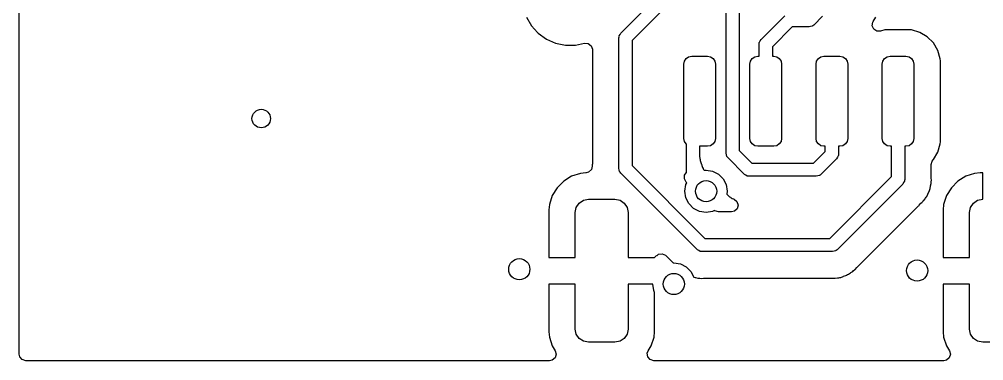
# Model space of a CAD drawing. Extents: x 3.82 to 4.98, y -3.18 to -2.42.
# Drawn here: x 3.82 to 4.538, y -3.18 to -2.926 of the extents above; entities that cross this region are included whole.
import ezdxf

# ---------------------------------------------------------------- set-up
doc = ezdxf.new("R2010")
doc.units = 0
doc.header["$MEASUREMENT"] = 0
doc.layers.add('BLACK', color=7, linetype='CONTINUOUS')

msp = doc.modelspace()

# ---------------------------------------------------------------- linework, layer by layer
at = {"layer": 'BLACK', "linetype": 'CONTINUOUS'}
for p, q in [((3.82, -3.17512), (3.82, -2.77047)), ((4.26752, -2.93652), (4.32162, -2.88242)), ((4.33002, -2.88794), (4.27592, -2.94204)), ((4.34587, -3.02579), (4.34587, -2.91067)), ((4.35571, -2.90879), (4.35571, -3.02375)), ((4.19743, -2.9245), (4.20116, -2.93095)), ((4.37191, -2.94113), (4.38952, -2.92352)), ((4.41765, -2.92391), (4.41109, -2.93048)), ((4.45523, -2.92787), (4.45717, -2.9245)), ((4.20116, -2.93095), (4.20563, -2.93592)), ((4.39504, -2.93192), (4.38031, -2.94664)), ((4.40761, -2.93192), (4.39504, -2.93192)), ((4.40877, -2.93158), (4.40761, -2.93192)), ((4.40996, -2.93132), (4.40877, -2.93158)), ((4.41016, -2.93117), (4.40996, -2.93132)), ((4.41027, -2.93114), (4.41016, -2.93117)), ((4.41038, -2.93101), (4.41027, -2.93114)), ((4.41109, -2.93048), (4.41038, -2.93101)), ((4.45462, -2.93099), (4.45502, -2.92827)), ((4.45576, -2.9335), (4.45462, -2.93099)), ((4.45502, -2.92827), (4.45523, -2.92787)), ((4.45807, -2.93499), (4.45576, -2.9335)), ((4.46388, -2.93411), (4.46082, -2.935)), ((4.46533, -2.934), (4.46388, -2.93411)), ((4.48231, -2.934), (4.46533, -2.934)), ((4.46533, -2.934), (4.46533, -2.934)), ((4.48376, -2.93411), (4.48231, -2.934)), ((4.48231, -2.934), (4.48231, -2.934)), ((4.48998, -2.93592), (4.48376, -2.93411)), ((4.48376, -2.93411), (4.48376, -2.93411)), ((4.20563, -2.93592), (4.20615, -2.93649)), ((4.20615, -2.93649), (4.21218, -2.94087)), ((4.21218, -2.94087), (4.21218, -2.94087)), ((4.21218, -2.94087), (4.21898, -2.9439)), ((4.26608, -2.94), (4.2662, -2.93913)), ((4.26608, -3.037), (4.26608, -2.94)), ((4.26619, -2.93895), (4.26624, -2.93886)), ((4.2662, -2.93913), (4.26619, -2.93895)), ((4.26624, -2.93886), (4.26628, -2.93861)), ((4.26628, -2.93861), (4.26694, -2.93759)), ((4.26694, -2.93759), (4.26752, -2.93652)), ((4.37133, -2.9422), (4.37191, -2.94113)), ((4.46082, -2.935), (4.45807, -2.93499)), ((4.49555, -2.93921), (4.48998, -2.93592)), ((4.48998, -2.93592), (4.48998, -2.93592)), ((4.50012, -2.94378), (4.49555, -2.93921)), ((4.49555, -2.93921), (4.49555, -2.93921)), ((4.21898, -2.9439), (4.21898, -2.9439)), ((4.21898, -2.9439), (4.22627, -2.94545)), ((4.22627, -2.94545), (4.22627, -2.94545)), ((4.22627, -2.94545), (4.23373, -2.94545)), ((4.23373, -2.94545), (4.24048, -2.94402)), ((4.23373, -2.94545), (4.23373, -2.94545)), ((4.24048, -2.94402), (4.24322, -2.94423)), ((4.24322, -2.94423), (4.24541, -2.94589)), ((4.24541, -2.94589), (4.24636, -2.94847)), ((4.24636, -2.94847), (4.24637, -2.94879)), ((4.24637, -2.94879), (4.24637, -3.03374)), ((4.27592, -2.94204), (4.27592, -3.03496)), ((4.37047, -2.94461), (4.3706, -2.94374)), ((4.37047, -2.9537), (4.37047, -2.94461)), ((4.37058, -2.94356), (4.37064, -2.94347)), ((4.3706, -2.94374), (4.37058, -2.94356)), ((4.37064, -2.94347), (4.37067, -2.94322)), ((4.37067, -2.94322), (4.37133, -2.9422)), ((4.38031, -2.94664), (4.38031, -2.9537)), ((4.50342, -2.94935), (4.50012, -2.94378)), ((4.50012, -2.94378), (4.50012, -2.94378)), ((4.50012, -2.94378), (4.50012, -2.94378)), ((4.31482, -2.95735), (4.3161, -2.95543)), ((4.3161, -2.95543), (4.31802, -2.95415)), ((4.31802, -2.95415), (4.32028, -2.9537)), ((4.32028, -2.9537), (4.33209, -2.9537)), ((4.33209, -2.9537), (4.33435, -2.95415)), ((4.33435, -2.95415), (4.33626, -2.95543)), ((4.33626, -2.95543), (4.33754, -2.95735)), ((4.36403, -2.95735), (4.36531, -2.95543)), ((4.36531, -2.95543), (4.36723, -2.95415)), ((4.36723, -2.95415), (4.36949, -2.9537)), ((4.36949, -2.9537), (4.37047, -2.9537)), ((4.38031, -2.9537), (4.3813, -2.9537)), ((4.3813, -2.9537), (4.38356, -2.95415)), ((4.38356, -2.95415), (4.38548, -2.95543)), ((4.38548, -2.95543), (4.38676, -2.95735)), ((4.41324, -2.95735), (4.41452, -2.95543)), ((4.41452, -2.95543), (4.41644, -2.95415)), ((4.41644, -2.95415), (4.4187, -2.9537)), ((4.4187, -2.9537), (4.43051, -2.9537)), ((4.43051, -2.9537), (4.43277, -2.95415)), ((4.43277, -2.95415), (4.43469, -2.95543)), ((4.43469, -2.95543), (4.43597, -2.95735)), ((4.46246, -2.95735), (4.46374, -2.95543)), ((4.46374, -2.95543), (4.46565, -2.95415)), ((4.46565, -2.95415), (4.46791, -2.9537)), ((4.46791, -2.9537), (4.47972, -2.9537)), ((4.47972, -2.9537), (4.48198, -2.95415)), ((4.48198, -2.95415), (4.4839, -2.95543)), ((4.4839, -2.95543), (4.48518, -2.95735)), ((4.5052, -2.9555), (4.50342, -2.94935)), ((4.50342, -2.94935), (4.50342, -2.94935)), ((4.50342, -2.94935), (4.50342, -2.94935)), ((4.50522, -2.95557), (4.5052, -2.9555)), ((4.50533, -2.95702), (4.50522, -2.95557)), ((4.31437, -2.95961), (4.31482, -2.95735)), ((4.31437, -3.01472), (4.31437, -2.95961)), ((4.33754, -2.95735), (4.33799, -2.95961)), ((4.33799, -2.95961), (4.33799, -3.01472)), ((4.36358, -2.95961), (4.36403, -2.95735)), ((4.36358, -3.01472), (4.36358, -2.95961)), ((4.38676, -2.95735), (4.3872, -2.95961)), ((4.3872, -2.95961), (4.3872, -3.01472)), ((4.4128, -2.95961), (4.41324, -2.95735)), ((4.4128, -3.01472), (4.4128, -2.95961)), ((4.43597, -2.95735), (4.43642, -2.95961)), ((4.43642, -2.95961), (4.43642, -3.01472)), ((4.46201, -2.95961), (4.46246, -2.95735)), ((4.46201, -3.01472), (4.46201, -2.95961)), ((4.48518, -2.95735), (4.48563, -2.95961)), ((4.48563, -2.95961), (4.48563, -3.01472)), ((4.50533, -3.01731), (4.50533, -2.95702)), ((4.31482, -3.01698), (4.31437, -3.01472)), ((4.3161, -3.0189), (4.31482, -3.01698)), ((4.31634, -3.01906), (4.3161, -3.0189)), ((4.31634, -3.02294), (4.31634, -3.01906)), ((4.33209, -3.02063), (4.32616, -3.02063)), ((4.32616, -3.02063), (4.32616, -3.02253)), ((4.33435, -3.02018), (4.33209, -3.02063)), ((4.33626, -3.0189), (4.33435, -3.02018)), ((4.33754, -3.01698), (4.33626, -3.0189)), ((4.33799, -3.01472), (4.33754, -3.01698)), ((4.36403, -3.01698), (4.36358, -3.01472)), ((4.36531, -3.0189), (4.36403, -3.01698)), ((4.36723, -3.02018), (4.36531, -3.0189)), ((4.36949, -3.02063), (4.36723, -3.02018)), ((4.3813, -3.02063), (4.36949, -3.02063)), ((4.38356, -3.02018), (4.3813, -3.02063)), ((4.38548, -3.0189), (4.38356, -3.02018)), ((4.38676, -3.01698), (4.38548, -3.0189)), ((4.3872, -3.01472), (4.38676, -3.01698)), ((4.41324, -3.01698), (4.4128, -3.01472)), ((4.41452, -3.0189), (4.41324, -3.01698)), ((4.41644, -3.02018), (4.41452, -3.0189)), ((4.4187, -3.02063), (4.41644, -3.02018)), ((4.41969, -3.02063), (4.4187, -3.02063)), ((4.41969, -3.02436), (4.41969, -3.02063)), ((4.43051, -3.02063), (4.42953, -3.02063)), ((4.42953, -3.02063), (4.42953, -3.02639)), ((4.43277, -3.02018), (4.43051, -3.02063)), ((4.43469, -3.0189), (4.43277, -3.02018)), ((4.43597, -3.01698), (4.43469, -3.0189)), ((4.43642, -3.01472), (4.43597, -3.01698)), ((4.46246, -3.01698), (4.46201, -3.01472)), ((4.46374, -3.0189), (4.46246, -3.01698)), ((4.46565, -3.02018), (4.46374, -3.0189)), ((4.46791, -3.02063), (4.46565, -3.02018)), ((4.4689, -3.02063), (4.46791, -3.02063)), ((4.4689, -3.04314), (4.4689, -3.02063)), ((4.47972, -3.02063), (4.47874, -3.02063)), ((4.47874, -3.02063), (4.47874, -3.04518)), ((4.48198, -3.02018), (4.47972, -3.02063)), ((4.4839, -3.0189), (4.48198, -3.02018)), ((4.48518, -3.01698), (4.4839, -3.0189)), ((4.48563, -3.01472), (4.48518, -3.01698)), ((4.50342, -3.02498), (4.50522, -3.01876)), ((4.50522, -3.01876), (4.50533, -3.01731)), ((4.31643, -3.02387), (4.31634, -3.02294)), ((4.31634, -3.02437), (4.31646, -3.02394)), ((4.31634, -3.04021), (4.31634, -3.02437)), ((4.31646, -3.02394), (4.31643, -3.02387)), ((4.32604, -3.02359), (4.32602, -3.02371)), ((4.32602, -3.02371), (4.3261, -3.02422)), ((4.32606, -3.02345), (4.32604, -3.02359)), ((4.32608, -3.0234), (4.32606, -3.02345)), ((4.3261, -3.02315), (4.32608, -3.0234)), ((4.32616, -3.02253), (4.32609, -3.02314)), ((4.32609, -3.02314), (4.3261, -3.02315)), ((4.3261, -3.02422), (4.32616, -3.02617)), ((4.32616, -3.02617), (4.32616, -3.02734)), ((4.32616, -3.02734), (4.32616, -3.02734)), ((4.32616, -3.02734), (4.3262, -3.02761)), ((4.3262, -3.02761), (4.32621, -3.02784)), ((4.32621, -3.02784), (4.32627, -3.02967)), ((4.34621, -3.02696), (4.34587, -3.02579)), ((4.34647, -3.02815), (4.34621, -3.02696)), ((4.35571, -3.02375), (4.36504, -3.03308)), ((4.41096, -3.03308), (4.41969, -3.02436)), ((4.42933, -3.02778), (4.42867, -3.02881)), ((4.42936, -3.02753), (4.42933, -3.02778)), ((4.42942, -3.02744), (4.42936, -3.02753)), ((4.42953, -3.02639), (4.4294, -3.02726)), ((4.4294, -3.02726), (4.42942, -3.02744)), ((4.50012, -3.03055), (4.50342, -3.02498)), ((4.24632, -3.03436), (4.24629, -3.03466)), ((4.24629, -3.03466), (4.24631, -3.03528)), ((4.24637, -3.03374), (4.24631, -3.03436)), ((4.24631, -3.03436), (4.24632, -3.03436)), ((4.27592, -3.03496), (4.33004, -3.08908)), ((4.32627, -3.02967), (4.32627, -3.02967)), ((4.32627, -3.02967), (4.32649, -3.03043)), ((4.32649, -3.03043), (4.32665, -3.03118)), ((4.32665, -3.03118), (4.32675, -3.03196)), ((4.32675, -3.03196), (4.32728, -3.03332)), ((4.32728, -3.03332), (4.32742, -3.03367)), ((4.32742, -3.03367), (4.3275, -3.03388)), ((4.3275, -3.03388), (4.32801, -3.03565)), ((4.34662, -3.02834), (4.34647, -3.02815)), ((4.34665, -3.02845), (4.34662, -3.02834)), ((4.34678, -3.02856), (4.34665, -3.02845)), ((4.34731, -3.02927), (4.34678, -3.02856)), ((4.35952, -3.04148), (4.34731, -3.02927)), ((4.36504, -3.03308), (4.41096, -3.03308)), ((4.42809, -3.02987), (4.41648, -3.04148)), ((4.42867, -3.02881), (4.42809, -3.02987)), ((4.49844, -3.03424), (4.49922, -3.03161)), ((4.49844, -3.0439), (4.49844, -3.03424)), ((4.49922, -3.03161), (4.49987, -3.03079)), ((4.49987, -3.03079), (4.50012, -3.03055)), ((4.23749, -3.04073), (4.23094, -3.0429)), ((4.24154, -3.04032), (4.23749, -3.04073)), ((4.24166, -3.04031), (4.24154, -3.04032)), ((4.24359, -3.03981), (4.24166, -3.04026)), ((4.24166, -3.04026), (4.24166, -3.04031)), ((4.24562, -3.03794), (4.24359, -3.03981)), ((4.24631, -3.03528), (4.24562, -3.03794)), ((4.26642, -3.03817), (4.26608, -3.037)), ((4.26668, -3.03936), (4.26642, -3.03817)), ((4.26683, -3.03956), (4.26668, -3.03936)), ((4.26686, -3.03966), (4.26683, -3.03956)), ((4.26699, -3.03978), (4.26686, -3.03966)), ((4.26752, -3.04048), (4.26699, -3.03978)), ((4.32452, -3.09748), (4.26752, -3.04048)), ((4.31482, -3.04489), (4.31501, -3.04215)), ((4.31501, -3.04215), (4.31627, -3.04027)), ((4.31627, -3.04027), (4.31634, -3.04021)), ((4.32801, -3.03565), (4.32841, -3.03632)), ((4.32841, -3.03632), (4.32875, -3.03701)), ((4.32875, -3.03701), (4.32889, -3.03739)), ((4.32889, -3.03739), (4.32904, -3.03775)), ((4.32904, -3.03775), (4.32957, -3.03848)), ((4.32957, -3.03848), (4.331, -3.03825)), ((4.331, -3.03825), (4.33587, -3.03902)), ((4.33587, -3.03902), (4.34026, -3.04126)), ((4.34026, -3.04126), (4.34374, -3.04474)), ((4.36059, -3.04206), (4.35952, -3.04148)), ((4.36161, -3.04272), (4.36059, -3.04206)), ((4.41536, -3.04232), (4.41417, -3.04258)), ((4.41556, -3.04217), (4.41536, -3.04232)), ((4.41566, -3.04214), (4.41556, -3.04217)), ((4.41578, -3.04201), (4.41566, -3.04214)), ((4.41648, -3.04148), (4.41578, -3.04201)), ((4.5308, -3.04073), (4.52425, -3.0429)), ((4.53484, -3.04032), (4.5308, -3.04073)), ((4.53484, -3.04031), (4.53484, -3.04032)), ((4.53681, -3.04031), (4.53484, -3.04031)), ((4.53681, -3.06), (4.53681, -3.04031)), ((4.53681, -3.04031), (4.53681, -3.04031)), ((4.22507, -3.04652), (4.22018, -3.0514)), ((4.23094, -3.0429), (4.22507, -3.04652)), ((4.23094, -3.0429), (4.23094, -3.0429)), ((4.31613, -3.04731), (4.31482, -3.04489)), ((4.31525, -3.054), (4.31602, -3.04913)), ((4.31602, -3.04913), (4.31668, -3.04785)), ((4.31668, -3.04785), (4.31613, -3.04731)), ((4.34374, -3.04474), (4.34598, -3.04913)), ((4.34598, -3.04913), (4.34675, -3.054)), ((4.36186, -3.04276), (4.36161, -3.04272)), ((4.36195, -3.04281), (4.36186, -3.04276)), ((4.36213, -3.0428), (4.36195, -3.04281)), ((4.363, -3.04292), (4.36213, -3.0428)), ((4.413, -3.04292), (4.363, -3.04292)), ((4.41417, -3.04258), (4.413, -3.04292)), ((4.42296, -3.08908), (4.4689, -3.04314)), ((4.4773, -3.04866), (4.42848, -3.09748)), ((4.47788, -3.04759), (4.4773, -3.04866)), ((4.47854, -3.04657), (4.47788, -3.04759)), ((4.47858, -3.04632), (4.47854, -3.04657)), ((4.47863, -3.04623), (4.47858, -3.04632)), ((4.47874, -3.04518), (4.47862, -3.04605)), ((4.47862, -3.04605), (4.47863, -3.04623)), ((4.49799, -3.05007), (4.49844, -3.04829)), ((4.49846, -3.04413), (4.49844, -3.0439)), ((4.49844, -3.0475), (4.4985, -3.04674)), ((4.49844, -3.04829), (4.49844, -3.0475)), ((4.49863, -3.04596), (4.49846, -3.04413)), ((4.4985, -3.04674), (4.49854, -3.04652)), ((4.49854, -3.04652), (4.49863, -3.04596)), ((4.51837, -3.04652), (4.51349, -3.0514)), ((4.52425, -3.0429), (4.51837, -3.04652)), ((4.52425, -3.0429), (4.52425, -3.0429)), ((4.22018, -3.0514), (4.21656, -3.05728)), ((4.31602, -3.05887), (4.31525, -3.054)), ((4.34675, -3.054), (4.3464, -3.05622)), ((4.3464, -3.05622), (4.34668, -3.05651)), ((4.34668, -3.05651), (4.34668, -3.05651)), ((4.34668, -3.05651), (4.34668, -3.05651)), ((4.34668, -3.05651), (4.3469, -3.05668)), ((4.3469, -3.05668), (4.34707, -3.05683)), ((4.49518, -3.05782), (4.49591, -3.05613)), ((4.49591, -3.05613), (4.49601, -3.05593)), ((4.49601, -3.05593), (4.4969, -3.05432)), ((4.4969, -3.05432), (4.49709, -3.05355)), ((4.4969, -3.05432), (4.4969, -3.05432)), ((4.49709, -3.05355), (4.49734, -3.05283)), ((4.49734, -3.05283), (4.49766, -3.05211)), ((4.49766, -3.05211), (4.49794, -3.05029)), ((4.49794, -3.05029), (4.49799, -3.05007)), ((4.51349, -3.0514), (4.50987, -3.05728)), ((4.21439, -3.06383), (4.21398, -3.06787)), ((4.21656, -3.05728), (4.21439, -3.06383)), ((4.21439, -3.06383), (4.21439, -3.06383)), ((4.21656, -3.05728), (4.21656, -3.05728)), ((4.23441, -3.06608), (4.23654, -3.06288)), ((4.23654, -3.06288), (4.23974, -3.06075)), ((4.23974, -3.06075), (4.2435, -3.06)), ((4.2435, -3.06), (4.26319, -3.06)), ((4.26319, -3.06), (4.26696, -3.06075)), ((4.26696, -3.06075), (4.27015, -3.06288)), ((4.27015, -3.06288), (4.27228, -3.06608)), ((4.31826, -3.06326), (4.31602, -3.05887)), ((4.32174, -3.06674), (4.31826, -3.06326)), ((4.34707, -3.05683), (4.34841, -3.05808)), ((4.34841, -3.05808), (4.3491, -3.05846)), ((4.3491, -3.05846), (4.34974, -3.05888)), ((4.34974, -3.05888), (4.35036, -3.05937)), ((4.35036, -3.05937), (4.3513, -3.05977)), ((4.3513, -3.05977), (4.35186, -3.06001)), ((4.35186, -3.06001), (4.35397, -3.06177)), ((4.35397, -3.06177), (4.3548, -3.06439)), ((4.48964, -3.06431), (4.49086, -3.06301)), ((4.49086, -3.06301), (4.49151, -3.06232)), ((4.49151, -3.06232), (4.49192, -3.06191)), ((4.49192, -3.06191), (4.49233, -3.0615)), ((4.49233, -3.0615), (4.4925, -3.06128)), ((4.4925, -3.06128), (4.49264, -3.06111)), ((4.49264, -3.06111), (4.4939, -3.05977)), ((4.4939, -3.05977), (4.49428, -3.05908)), ((4.49428, -3.05908), (4.4947, -3.05844)), ((4.4947, -3.05844), (4.49518, -3.05782)), ((4.5077, -3.06383), (4.50728, -3.06787)), ((4.50987, -3.05728), (4.5077, -3.06383)), ((4.5077, -3.06383), (4.5077, -3.06383)), ((4.50987, -3.05728), (4.50987, -3.05728)), ((4.52772, -3.06608), (4.52985, -3.06288)), ((4.52985, -3.06288), (4.53304, -3.06075)), ((4.53304, -3.06075), (4.53681, -3.06)), ((4.21398, -3.06787), (4.21398, -3.10331)), ((4.23366, -3.06984), (4.23441, -3.06608)), ((4.23366, -3.10331), (4.23366, -3.06984)), ((4.27228, -3.06608), (4.27303, -3.06984)), ((4.27303, -3.06984), (4.27303, -3.10331)), ((4.32613, -3.06898), (4.32174, -3.06674)), ((4.331, -3.06975), (4.32613, -3.06898)), ((4.33587, -3.06898), (4.331, -3.06975)), ((4.33721, -3.06829), (4.33587, -3.06898)), ((4.33758, -3.0686), (4.33721, -3.06829)), ((4.34022, -3.06937), (4.33758, -3.0686)), ((4.34992, -3.06937), (4.34022, -3.06937)), ((4.35204, -3.06889), (4.34992, -3.06937)), ((4.35408, -3.06705), (4.35204, -3.06889)), ((4.3548, -3.06439), (4.35408, -3.06705)), ((4.45052, -3.10331), (4.48893, -3.0649)), ((4.48893, -3.0649), (4.48941, -3.06451)), ((4.4894, -3.0645), (4.48964, -3.06431)), ((4.48941, -3.06451), (4.4894, -3.0645)), ((4.48964, -3.06431), (4.48964, -3.06431)), ((4.50728, -3.06787), (4.50728, -3.10331)), ((4.52697, -3.06984), (4.52772, -3.06608)), ((4.52697, -3.10331), (4.52697, -3.06984)), ((4.33004, -3.08908), (4.42296, -3.08908)), ((4.32559, -3.09806), (4.32452, -3.09748)), ((4.32661, -3.09872), (4.32559, -3.09806)), ((4.32686, -3.09876), (4.32661, -3.09872)), ((4.32695, -3.09881), (4.32686, -3.09876)), ((4.32713, -3.0988), (4.32695, -3.09881)), ((4.328, -3.09892), (4.32713, -3.0988)), ((4.425, -3.09892), (4.328, -3.09892)), ((4.42617, -3.09858), (4.425, -3.09892)), ((4.42736, -3.09832), (4.42617, -3.09858)), ((4.42756, -3.09817), (4.42736, -3.09832)), ((4.42766, -3.09814), (4.42756, -3.09817)), ((4.42778, -3.09801), (4.42766, -3.09814)), ((4.42848, -3.09748), (4.42778, -3.09801)), ((4.21398, -3.10331), (4.23366, -3.10331)), ((4.27303, -3.10331), (4.29272, -3.10331)), ((4.29272, -3.10331), (4.29415, -3.10188)), ((4.29415, -3.10188), (4.29428, -3.10201)), ((4.29428, -3.10201), (4.29557, -3.10089)), ((4.29557, -3.10089), (4.29829, -3.1005)), ((4.29829, -3.1005), (4.3008, -3.10164)), ((4.3008, -3.10164), (4.30105, -3.10188)), ((4.30105, -3.10188), (4.3065, -3.10733)), ((4.44332, -3.11051), (4.45052, -3.10331)), ((4.50728, -3.10331), (4.52697, -3.10331)), ((4.3065, -3.10733), (4.307, -3.10725)), ((4.307, -3.10725), (4.31187, -3.10802)), ((4.31187, -3.10802), (4.31626, -3.11026)), ((4.31626, -3.11026), (4.31974, -3.11374)), ((4.31974, -3.11374), (4.32189, -3.11797)), ((4.43863, -3.11455), (4.44021, -3.11361)), ((4.44021, -3.11361), (4.44077, -3.11306)), ((4.44077, -3.11306), (4.44135, -3.11256)), ((4.44135, -3.11256), (4.44199, -3.11209)), ((4.44199, -3.11209), (4.44316, -3.11068)), ((4.44316, -3.11068), (4.44332, -3.11051)), ((4.32189, -3.11797), (4.32278, -3.11811)), ((4.32278, -3.11811), (4.32289, -3.11812)), ((4.32289, -3.11812), (4.32311, -3.11817)), ((4.32311, -3.11817), (4.32489, -3.11863)), ((4.32489, -3.11863), (4.32568, -3.11863)), ((4.32568, -3.11863), (4.32644, -3.11869)), ((4.32644, -3.11869), (4.32722, -3.11881)), ((4.32722, -3.11881), (4.32905, -3.11864)), ((4.32722, -3.11881), (4.32722, -3.11881)), ((4.32722, -3.11881), (4.32722, -3.11881)), ((4.32722, -3.11881), (4.32722, -3.11881)), ((4.32905, -3.11864), (4.32928, -3.11863)), ((4.32928, -3.11863), (4.42174, -3.11863)), ((4.42174, -3.11863), (4.42236, -3.11869)), ((4.42236, -3.11869), (4.42236, -3.11868)), ((4.42236, -3.11868), (4.42266, -3.11871)), ((4.42266, -3.11871), (4.42539, -3.11863)), ((4.42266, -3.11871), (4.42266, -3.11871)), ((4.42539, -3.11863), (4.42655, -3.11863)), ((4.42655, -3.11863), (4.42682, -3.11859)), ((4.42682, -3.11859), (4.42705, -3.11857)), ((4.42705, -3.11857), (4.42888, -3.11852)), ((4.42888, -3.11852), (4.42964, -3.1183)), ((4.42964, -3.1183), (4.43039, -3.11814)), ((4.43039, -3.11814), (4.43117, -3.11804)), ((4.43117, -3.11804), (4.43288, -3.11737)), ((4.43288, -3.11737), (4.4331, -3.11729)), ((4.4331, -3.11729), (4.43324, -3.11725)), ((4.43324, -3.11725), (4.43486, -3.11678)), ((4.43486, -3.11678), (4.43554, -3.11638)), ((4.43554, -3.11638), (4.43622, -3.11604)), ((4.43622, -3.11604), (4.43696, -3.11575)), ((4.43696, -3.11575), (4.43844, -3.11467)), ((4.43696, -3.11575), (4.43696, -3.11575)), ((4.43696, -3.11575), (4.43696, -3.11575)), ((4.43844, -3.11467), (4.43863, -3.11455)), ((4.23366, -3.12299), (4.21398, -3.12299)), ((4.21398, -3.12299), (4.21398, -3.15842)), ((4.23366, -3.15646), (4.23366, -3.12299)), ((4.29125, -3.12299), (4.27303, -3.12299)), ((4.27303, -3.12299), (4.27303, -3.15646)), ((4.29125, -3.123), (4.29125, -3.12299)), ((4.29202, -3.12787), (4.29125, -3.123)), ((4.29272, -3.12923), (4.29202, -3.12787)), ((4.52697, -3.12299), (4.50728, -3.12299)), ((4.50728, -3.12299), (4.50728, -3.15842)), ((4.52697, -3.15646), (4.52697, -3.12299)), ((4.29272, -3.15842), (4.29272, -3.12923)), ((4.23441, -3.16022), (4.23366, -3.15646)), ((4.27303, -3.15646), (4.27228, -3.16022)), ((4.52772, -3.16022), (4.52697, -3.15646)), ((4.21398, -3.15842), (4.21439, -3.16247)), ((4.21439, -3.16247), (4.21656, -3.16902)), ((4.23654, -3.16342), (4.23441, -3.16022)), ((4.23974, -3.16555), (4.23654, -3.16342)), ((4.27015, -3.16342), (4.26696, -3.16555)), ((4.27228, -3.16022), (4.27015, -3.16342)), ((4.29013, -3.16902), (4.2923, -3.16247)), ((4.2923, -3.16247), (4.29272, -3.15842)), ((4.2923, -3.16247), (4.2923, -3.16247)), ((4.29272, -3.15842), (4.29272, -3.15842)), ((4.50728, -3.15842), (4.5077, -3.16247)), ((4.5077, -3.16247), (4.50987, -3.16902)), ((4.52985, -3.16342), (4.52772, -3.16022)), ((4.53304, -3.16555), (4.52985, -3.16342)), ((4.21656, -3.16902), (4.21656, -3.16902)), ((4.21656, -3.16902), (4.21874, -3.17256)), ((4.2435, -3.1663), (4.23974, -3.16555)), ((4.26319, -3.1663), (4.2435, -3.1663)), ((4.26696, -3.16555), (4.26319, -3.1663)), ((4.28795, -3.17256), (4.29013, -3.16902)), ((4.29013, -3.16902), (4.29013, -3.16902)), ((4.50987, -3.16902), (4.50987, -3.16902)), ((4.50987, -3.16902), (4.51205, -3.17256)), ((4.53681, -3.1663), (4.53304, -3.16555)), ((4.5565, -3.1663), (4.53681, -3.1663)), ((3.82044, -3.17715), (3.82, -3.17512)), ((3.82224, -3.17922), (3.82044, -3.17715)), ((4.21864, -3.17783), (4.21653, -3.1796)), ((4.21947, -3.17521), (4.21864, -3.17783)), ((4.21874, -3.17256), (4.21947, -3.17521)), ((4.28727, -3.17442), (4.28795, -3.17256)), ((4.28767, -3.17715), (4.28727, -3.17442)), ((4.28947, -3.17922), (4.28767, -3.17715)), ((4.51195, -3.17783), (4.50984, -3.1796)), ((4.51277, -3.17521), (4.51195, -3.17783)), ((4.51205, -3.17256), (4.51277, -3.17521)), ((3.82488, -3.18), (3.82224, -3.17922)), ((4.21459, -3.18), (3.82488, -3.18)), ((4.21653, -3.1796), (4.21459, -3.18)), ((4.29211, -3.18), (4.28947, -3.17922)), ((4.50789, -3.18), (4.29211, -3.18)), ((4.50984, -3.1796), (4.50789, -3.18))]:
    msp.add_line(p, q, dxfattribs=at)
at = {"layer": 'BLACK'}
for centre, radius in [((4, -3), 0.00689), ((4.331, -3.054), 0.00787), ((4.192, -3.112), 0.00787), ((4.488, -3.113), 0.00787), ((4.307, -3.123), 0.00787)]:
    msp.add_circle(centre, radius, dxfattribs=at)

doc.saveas('drawing.dxf')
